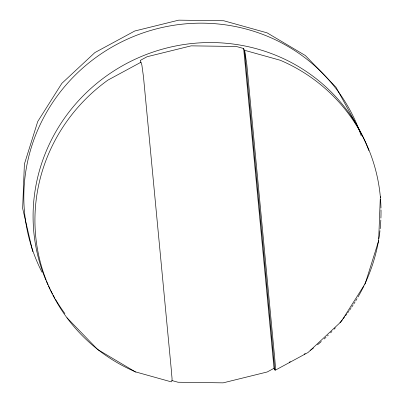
<?xml version="1.0" encoding="UTF-8"?>
<svg xmlns="http://www.w3.org/2000/svg" width="403" height="403" viewBox="0 0 403 403"><rect width="100%" height="100%" fill="white"/><g stroke="black" fill="none" stroke-linecap="round" stroke-linejoin="round"><path stroke-width="0.6" d="M380.346 196.624L378.619 240.883L365.274 283.475M243.654 48.531L274.025 368.292C276.614 374.604 274.851 361.466 274.942 360.559L246.863 64.908L244.843 51.347L243.654 48.531L236.289 46.471L191.143 45.856L147.095 56.727L140.269 60.42L141.871 65.064L143.478 76.797L171.557 372.448C171.441 374.765 172.857 380.88 171.471 381.918M365.163 283.697L341.15 321.654L308.083 352.464L275.133 370.286M141.1 62.158L107.964 80.081A174.036 168.645 -25.5 0 0 135.111 371.677M274.025 368.292L267.204 371.979L223.151 382.85L178.01 382.235L171.774 380.497M289.213 362.262L290.316 361.662M304.124 354.197L305.227 353.597M135.68 371.924L170.872 381.752M135.887 372.171L97.677 349.512L66.999 317.781M357.32 126.179L336.001 87.244L305.323 55.513L267.113 32.855L223.776 20.76L178.736 20.15L134.783 30.996L94.917 52.556L61.85 83.371L37.726 121.545L24.381 164.142L22.654 208.401L32.729 251.684M274.856 370.03L244.485 50.269L280.271 60.264A174.036 168.645 -25.5 0 1 380.397 197.505M380.548 199.359A174.036 168.645 -25.5 0 1 380.981 208.074M381.016 209.953A174.036 168.645 -25.5 0 1 380.911 218.124M380.83 220.013A174.036 168.645 -25.5 0 1 380.175 228.793M379.974 230.667A174.036 168.645 -25.5 0 1 378.865 238.722M378.558 240.561A174.036 168.645 -25.5 0 1 365.466 282.609M365.204 283.178A174.036 168.645 -25.5 0 1 364.68 284.296M363.874 285.974A174.036 168.645 -25.5 0 1 358.01 297.016M357.053 298.643A174.036 168.645 -25.5 0 1 355.753 300.804M355.093 301.877A174.036 168.645 -25.5 0 1 353.743 304.008M353.058 305.066A174.036 168.645 -25.5 0 1 351.663 307.167M350.953 308.214A174.036 168.645 -25.5 0 1 349.517 310.285M348.786 311.307A174.036 168.645 -25.5 0 1 347.678 312.839M346.933 313.846A174.036 168.645 -25.5 0 1 345.416 315.851M344.651 316.844A174.036 168.645 -25.5 0 1 343.104 318.808M342.318 319.781A174.036 168.645 -25.5 0 1 341.532 320.743M341.134 321.226A174.036 168.645 -25.5 0 1 339.93 322.657M335.372 327.825A174.036 168.645 -25.5 0 1 334.087 329.211M331.906 331.498A174.036 168.645 -25.5 0 1 330.576 332.853M328.324 335.079A174.036 168.645 -25.5 0 1 327.412 335.961M326.032 337.271A174.036 168.645 -25.5 0 1 324.168 338.994M321.327 341.532A174.036 168.645 -25.5 0 1 317.463 344.812M313.519 347.97A174.036 168.645 -25.5 0 1 310.517 350.257M42.023 272.237A174.036 168.645 -25.5 0 1 131.04 37.539A174.036 168.645 -25.5 0 1 361.259 135.871M45.927 280.196A174.036 168.645 -25.5 0 1 143.957 55.418A174.036 168.645 -25.5 0 1 368.856 150.611M64.903 313.62A174.036 168.645 -25.5 0 1 55.554 299.419M54.919 298.321A174.036 168.645 -25.5 0 1 53.06 295.001M52.455 293.883A174.036 168.645 -25.5 0 1 50.697 290.508M50.133 289.374A174.036 168.645 -25.5 0 1 48.486 285.954M47.957 284.81A174.036 168.645 -25.5 0 1 46.421 281.349"/></g></svg>
